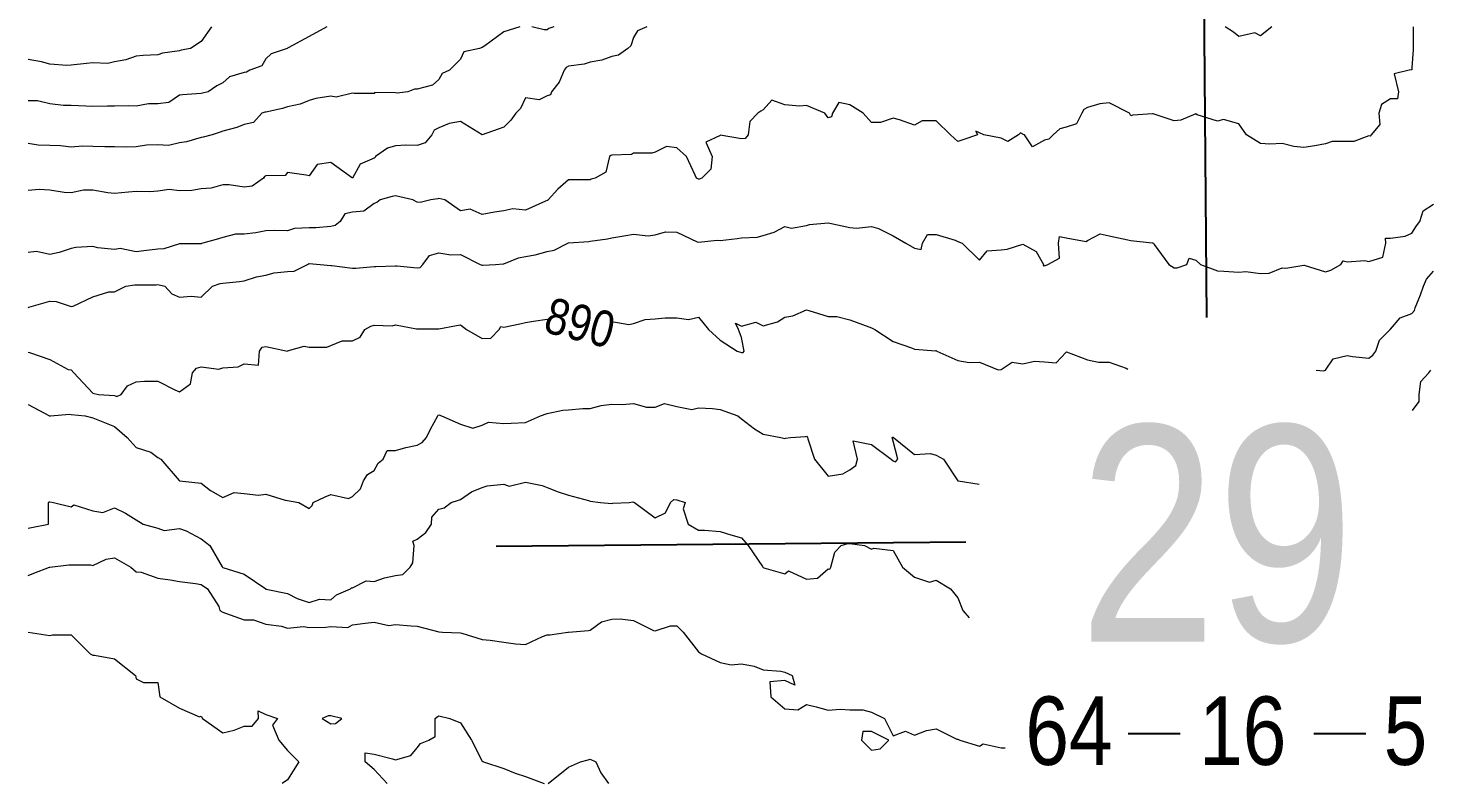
# Model space of a CAD drawing. Extents: x 537850 to 541798, y 6045627 to 6050132.
# Drawn here: x 539729.3 to 539924, y 6046758.5 to 6046862.9 of the extents above; entities that cross this region are included whole.
import ezdxf
from ezdxf.enums import TextEntityAlignment as Align

# ---------------------------------------------------------------- set-up
doc = ezdxf.new("R2010")
doc.units = 0
doc.header["$LTSCALE"] = 5
doc.linetypes.add('DASHED2', pattern=[9.525, 6.35, -3.175])
doc.linetypes.add('foc-QUARTERLINE', pattern=[33, 25, -3, 2, -3])
for name, color, linetype in [('10', 1, 'Continuous'), ('9', 3, 'Continuous'), ('L-SECLBL', 7, 'Continuous'), ('L-SECQ', 8, 'foc-QUARTERLINE')]:
    doc.layers.add(name, color=color, linetype=linetype)
doc.layers.add('Contour_Line_Intermediate', color=7, linetype='DASHED2', true_color=0xd9d9d9)
doc.layers.add('Contour_Line_Major', color=7, linetype='Continuous', true_color=0x6b6b6b)
doc.styles.add('80L', font='ARIALN.TTF', dxfattribs={"height": 10})
doc.styles.add('SIMPLEX', font='ARIALN.TTF')
doc.styles.get("Standard").update_dxf_attribs({"font": 'ARIALN.TTF'})

# ---------------------------------------------------------------- blocks, each defined once
blk = doc.blocks.new('L-SECLBL')
at = {"layer": '9', "color": 7}
for p, q in [((-5.08, -27.83), (-12.29, -27.83)), ((20.7, -27.83), (13.5, -27.83))]:
    blk.add_line(p, q, dxfattribs=at)
at = {"layer": '10', "color": 2, "style": 'SIMPLEX'}
blk.add_attdef('SEC', text='', height=30, dxfattribs=at).set_placement((0, 0), align=Align.MIDDLE)
at = {"layer": '10', "color": 5, "style": '80L'}
blk.add_attdef('TWP', text='', height=9.5, dxfattribs=at).set_placement((-14.43, -27.37), align=Align.MIDDLE_RIGHT)
blk.add_attdef('RGE', text='', height=9.5, dxfattribs=at).set_placement((3.62, -27.37), align=Align.MIDDLE_CENTER)
blk.add_attdef('MER', text='', height=9.5, dxfattribs=at).set_placement((23.17, -27.37), align=Align.MIDDLE_LEFT)

msp = doc.modelspace()

# ---------------------------------------------------------------- linework, layer by layer
at = {"layer": 'Contour_Line_Intermediate', "linetype": 'Continuous', "lineweight": 13, "flags": 128}
for points, elevation in [([(539921.515, 6046863.029), (539921.515, 6046860.215), (539921.474, 6046860.029), (539921.503, 6046859.855), (539921.329, 6046857.404), (539921.298, 6046857.06), (539920.954, 6046857.029), (539918.834, 6046856.524), (539919.473, 6046854.029), (539919.33, 6046853.028), (539918.329, 6046853.028), (539917.085, 6046852.273), (539916.707, 6046851.029), (539916.862, 6046849.496), (539915.654, 6046848.029), (539915.524, 6046847.835), (539915.329, 6046847.885), (539913.239, 6046847.12), (539912.329, 6046847.12), (539910.239, 6046847.12), (539909.33, 6046846.787), (539907.859, 6046846.5), (539906.33, 6046846.294), (539904.945, 6046846.414), (539903.33, 6046846.859), (539901.618, 6046846.742), (539900.33, 6046846.82), (539898.378, 6046848.029), (539897.33, 6046849.559), (539895.187, 6046850.172), (539894.33, 6046849.957), (539891.524, 6046850.836), (539891.33, 6046850.953), (539889.284, 6046850.076), (539888.331, 6046849.97), (539885.419, 6046850.941), (539885.331, 6046850.963), (539882.581, 6046850.779), (539882.331, 6046850.674), (539882.118, 6046851.029), (539879.331, 6046852.496), (539878.004, 6046852.356), (539876.331, 6046851.833), (539875.791, 6046851.569), (539875.517, 6046851.029), (539874.783, 6046849.578), (539873.331, 6046849.11), (539872.486, 6046848.875), (539871.563, 6046848.029), (539870.93, 6046847.43), (539870.331, 6046847.302), (539868.669, 6046846.367), (539867.572, 6046848.029), (539867.401, 6046848.099), (539867.332, 6046848.12), (539867.036, 6046848.324), (539866.741, 6046848.029), (539865.251, 6046847.11), (539864.332, 6046847.601), (539861.923, 6046848.029), (539861.332, 6046848.324), (539860.801, 6046848.56), (539861.052, 6046848.029), (539859.03, 6046847.331), (539858.332, 6046847.104), (539857.287, 6046848.029), (539855.332, 6046849.984), (539853.377, 6046849.984), (539852.332, 6046849.387), (539850.241, 6046850.12), (539849.332, 6046850.341), (539847.599, 6046849.763), (539846.333, 6046849.763), (539845.198, 6046851.029), (539843.333, 6046852.22), (539841.817, 6046852.544), (539840.951, 6046851.029), (539840.814, 6046850.548), (539840.333, 6046850.411), (539839.852, 6046851.029), (539837.333, 6046852.109), (539836.359, 6046852.003), (539834.333, 6046852.215), (539832.52, 6046852.842), (539831.333, 6046851.507), (539831.014, 6046851.348), (539830.568, 6046851.029), (539829.451, 6046849.911), (539829.242, 6046848.029), (539828.839, 6046847.523), (539828.333, 6046847.49), (539825.356, 6046848.007), (539825.334, 6046847.961), (539823.354, 6046847.009), (539824.226, 6046845.029), (539824.068, 6046843.295), (539822.802, 6046842.03), (539822.458, 6046841.906), (539822.334, 6046841.894), (539822.09, 6046842.03), (539821.902, 6046842.461), (539820.671, 6046845.029), (539819.334, 6046846.231), (539817.931, 6046846.432), (539816.334, 6046845.627), (539815.857, 6046845.507), (539813.334, 6046845.507), (539813.057, 6046845.306), (539810.334, 6046845.222), (539810.171, 6046845.193), (539809.978, 6046845.029), (539809.497, 6046842.867), (539808.032, 6046842.03), (539807.461, 6046841.903), (539807.334, 6046841.8), (539804.564, 6046841.8), (539804.335, 6046841.779), (539802.852, 6046840.512), (539801.504, 6046839.03), (539801.423, 6046838.942), (539801.335, 6046838.946), (539801.131, 6046838.826), (539798.335, 6046837.603), (539796.597, 6046837.768), (539795.335, 6046837.507), (539794.069, 6046837.296), (539792.335, 6046837.007), (539790.66, 6046837.705), (539789.335, 6046837.484), (539787.138, 6046839.03), (539786.335, 6046839.217), (539786.206, 6046839.159), (539785.206, 6046839.03), (539783.736, 6046838.629), (539783.336, 6046838.679), (539782.712, 6046839.03), (539780.336, 6046839.577), (539779.872, 6046839.494), (539778.173, 6046839.03), (539777.732, 6046838.633), (539777.336, 6046838.512), (539775.918, 6046837.448), (539774.336, 6046837.327), (539773.284, 6046837.082), (539772.655, 6046836.03), (539771.923, 6046835.443), (539771.336, 6046835.334), (539769.252, 6046835.114), (539768.336, 6046835.156), (539766.303, 6046835.063), (539765.336, 6046834.722), (539763.593, 6046834.773), (539762.337, 6046834.734), (539760.939, 6046834.428), (539759.337, 6046834.245), (539758.122, 6046834.245), (539756.337, 6046833.799), (539755.736, 6046833.631), (539753.575, 6046833.03), (539753.414, 6046832.953), (539753.337, 6046832.924), (539750.443, 6046832.924), (539750.337, 6046832.911), (539748.166, 6046832.201), (539747.337, 6046832.155), (539745.41, 6046831.958), (539744.337, 6046831.785), (539742.101, 6046832.266), (539741.338, 6046832.145), (539739.011, 6046832.357), (539738.338, 6046832.558), (539735.956, 6046832.412), (539735.338, 6046832.283), (539733.668, 6046831.7), (539732.338, 6046831.455), (539730.5, 6046831.868), (539729.338, 6046831.724)], 891.957), ([(539815.185, 6046863.029), (539813.904, 6046862.459), (539813.334, 6046861.548), (539812.978, 6046860.384), (539812.522, 6046860.029), (539811.25, 6046859.113), (539810.334, 6046858.891), (539808.938, 6046858.425), (539807.334, 6046858.105), (539806.507, 6046857.857), (539804.335, 6046857.573), (539803.986, 6046857.377), (539803.707, 6046857.029), (539803.012, 6046855.351), (539801.968, 6046854.029), (539801.793, 6046853.571), (539801.335, 6046853.442), (539800.226, 6046852.92), (539798.335, 6046853.156), (539797.646, 6046851.718), (539796.995, 6046851.029), (539796.307, 6046850.057), (539795.335, 6046849.112), (539794.541, 6046848.823), (539792.358, 6046848.029), (539792.339, 6046848.025), (539792.335, 6046848.024), (539792.329, 6046848.029), (539789.335, 6046849.872), (539787.773, 6046849.592), (539786.335, 6046849.027), (539785.67, 6046848.694), (539785.338, 6046848.029), (539784.418, 6046846.947), (539783.336, 6046846.546), (539781.766, 6046846.599), (539780.336, 6046846.492), (539779.195, 6046846.17), (539777.547, 6046845.029), (539777.492, 6046844.874), (539777.336, 6046844.783), (539775.393, 6046843.973), (539774.336, 6046842.036), (539774.327, 6046842.038), (539771.336, 6046844.187), (539769.432, 6046843.934), (539768.336, 6046842.368), (539767.941, 6046842.425), (539765.336, 6046842.796), (539764.985, 6046842.381), (539762.337, 6046842.336), (539762.128, 6046842.238), (539762.008, 6046842.03), (539760.449, 6046840.918), (539759.337, 6046840.768), (539757.246, 6046841.12), (539756.337, 6046841.12), (539754.728, 6046840.638), (539753.337, 6046840.556), (539752.064, 6046840.303), (539750.337, 6046840.254), (539748.901, 6046840.465), (539747.337, 6046840.219), (539746.233, 6046840.134), (539744.337, 6046840.199), (539743.278, 6046840.089), (539741.338, 6046839.888), (539740.396, 6046839.971), (539738.338, 6046840.36), (539737.008, 6046840.36), (539735.338, 6046839.983), (539734.348, 6046840.02), (539732.338, 6046840.349), (539730.889, 6046840.478), (539729.338, 6046840.336)], 892.957), ([(539797.564, 6046863.029), (539795.335, 6046862.324), (539792.694, 6046860.388), (539792.335, 6046860.172), (539791.976, 6046860.029), (539789.795, 6046859.569), (539789.335, 6046858.52), (539788.58, 6046857.784), (539787.805, 6046857.029), (539786.806, 6046856.558), (539786.335, 6046855.72), (539785.452, 6046854.912), (539783.336, 6046854.367), (539782.965, 6046854.399), (539782.02, 6046854.029), (539780.53, 6046853.835), (539780.336, 6046853.861), (539777.459, 6046853.906), (539777.336, 6046853.787), (539774.578, 6046853.787), (539774.336, 6046853.827), (539772.093, 6046853.272), (539771.336, 6046853.399), (539769.272, 6046853.093), (539768.336, 6046852.82), (539767.072, 6046852.294), (539765.336, 6046851.922), (539764.653, 6046851.713), (539762.337, 6046851.206), (539762.18, 6046851.185), (539761.747, 6046851.029), (539760.612, 6046849.753), (539759.337, 6046849.48), (539758.321, 6046849.045), (539756.337, 6046848.549), (539755.971, 6046848.395), (539754.879, 6046848.029), (539753.635, 6046847.731), (539753.337, 6046847.664), (539751.296, 6046847.071), (539750.337, 6046846.929), (539748.816, 6046846.551), (539747.337, 6046846.641), (539745.769, 6046846.597), (539744.337, 6046846.374), (539743.034, 6046846.333), (539741.338, 6046846.383), (539740.003, 6046846.364), (539738.338, 6046846.435), (539736.892, 6046846.475), (539735.338, 6046846.33), (539733.852, 6046846.516), (539732.338, 6046846.568), (539730.746, 6046846.621), (539729.338, 6046846.86)], 893.957), ([(539754.768, 6046863.029), (539753.337, 6046860.997), (539751.884, 6046860.029), (539750.581, 6046859.784), (539750.337, 6046859.697), (539748.003, 6046859.363), (539747.337, 6046859.141), (539745.31, 6046859.056), (539744.337, 6046858.972), (539742.896, 6046858.47), (539741.338, 6046858.171), (539740.428, 6046857.939), (539738.338, 6046858.022), (539737.425, 6046857.942), (539735.338, 6046857.689), (539734.716, 6046857.651), (539732.338, 6046857.839), (539731.209, 6046858.158), (539729.338, 6046858.483)], 895.957), ([(539802.266, 6046863.029), (539801.58, 6046862.783), (539801.335, 6046862.631), (539800.918, 6046862.611), (539799.249, 6046863.029)], 893.957), ([(539901.87, 6046863.029), (539900.33, 6046861.797), (539899.516, 6046862.215), (539897.33, 6046861.684), (539896.583, 6046862.281), (539895.409, 6046863.029)], 892.957), ([(539729.338, 6046824.101), (539729.437, 6046824.13), (539732.338, 6046824.979), (539733.228, 6046824.92), (539735.338, 6046824.217), (539735.586, 6046824.279), (539738.338, 6046825.573), (539740.545, 6046826.238), (539741.338, 6046826.246), (539742.905, 6046827.03), (539744.142, 6046827.226), (539744.337, 6046827.235), (539747.133, 6046827.235), (539747.337, 6046827.251), (539748.302, 6046827.03), (539749.264, 6046825.957), (539750.337, 6046825.518), (539751.96, 6046825.654), (539753.337, 6046825.516), (539754.911, 6046827.03), (539755.972, 6046827.395), (539756.337, 6046827.473), (539758.668, 6046827.699), (539759.337, 6046827.788), (539761.019, 6046828.348), (539762.337, 6046828.581), (539763.471, 6046828.896), (539765.336, 6046829.056), (539766.243, 6046829.124), (539768.12, 6046830.03), (539768.241, 6046830.125), (539768.336, 6046830.183), (539769.85, 6046830.03), (539771.336, 6046829.924), (539771.467, 6046829.899), (539774.336, 6046829.54), (539774.808, 6046829.558), (539777.336, 6046829.76), (539777.607, 6046829.759), (539780.336, 6046829.863), (539780.526, 6046829.84), (539783.336, 6046829.595), (539783.72, 6046829.646), (539784.105, 6046830.03), (539785.049, 6046831.317), (539786.335, 6046831.684), (539787.992, 6046831.373), (539789.335, 6046831.451), (539792.068, 6046830.03), (539792.335, 6046829.955), (539792.424, 6046829.941), (539794.201, 6046830.03), (539795.227, 6046830.139), (539795.335, 6046830.139), (539797.38, 6046830.985), (539798.335, 6046831.177), (539799.704, 6046831.4), (539801.335, 6046831.855), (539802.34, 6046832.025), (539804.225, 6046833.03), (539804.312, 6046833.052), (539804.335, 6046833.051), (539807.127, 6046833.238), (539807.334, 6046833.276), (539809.733, 6046833.631), (539810.334, 6046833.747), (539812.287, 6046834.077), (539813.334, 6046834.253), (539815.342, 6046834.022), (539816.334, 6046834.171), (539817.764, 6046834.6), (539819.334, 6046834.542), (539822.174, 6046833.19), (539822.334, 6046833.149), (539824.94, 6046833.423), (539825.334, 6046833.374), (539827.729, 6046833.634), (539828.333, 6046833.761), (539830.503, 6046833.86), (539831.333, 6046834.09), (539832.851, 6046834.512), (539834.333, 6046835.302), (539835.263, 6046835.1), (539837.333, 6046835.458), (539837.742, 6046835.621), (539840.333, 6046835.821), (539840.58, 6046835.783), (539843.333, 6046835.193), (539844.286, 6046835.077), (539846.333, 6046835.319), (539847.31, 6046835.052), (539849.332, 6046834.041), (539851.126, 6046833.03), (539852.332, 6046832.294), (539853.255, 6046832.107), (539853.42, 6046833.03), (539854.137, 6046834.225), (539855.332, 6046834.225), (539857.957, 6046833.405), (539858.332, 6046833.227), (539858.908, 6046833.03), (539861.332, 6046830.644), (539862.399, 6046831.963), (539864.332, 6046832.089), (539865.164, 6046832.198), (539867.332, 6046832.851), (539869.17, 6046831.869), (539870.188, 6046830.03), (539870.163, 6046829.861), (539870.331, 6046829.926), (539870.465, 6046829.896), (539870.801, 6046830.03), (539872.432, 6046830.929), (539872.304, 6046833.03), (539872.45, 6046833.911), (539873.331, 6046833.755), (539876.119, 6046833.242), (539876.331, 6046833.358), (539878.049, 6046834.312), (539879.331, 6046834.027), (539881.906, 6046833.455), (539882.331, 6046833.38), (539885.304, 6046833.057), (539885.331, 6046833.053), (539885.468, 6046833.03), (539885.548, 6046832.813), (539887.577, 6046830.03), (539888.331, 6046829.591), (539888.77, 6046829.591), (539890.088, 6046830.03), (539890.423, 6046830.938), (539891.33, 6046830.641), (539891.976, 6046830.03), (539894.33, 6046829.181), (539895.236, 6046829.124), (539897.33, 6046828.993), (539898.288, 6046829.072), (539900.33, 6046828.799), (539901.503, 6046828.858), (539903.33, 6046829.588), (539903.84, 6046829.52), (539906.33, 6046829.973), (539906.391, 6046829.969), (539909.33, 6046829.036), (539910.075, 6046829.284), (539911.46, 6046830.03), (539911.781, 6046830.579), (539912.329, 6046830.433), (539914.765, 6046830.595), (539915.329, 6046830.482), (539917.306, 6046831.053), (539917.678, 6046833.03), (539917.646, 6046833.713), (539918.329, 6046833.707), (539920.362, 6046833.997), (539921.329, 6046834.395), (539921.956, 6046835.403), (539922.425, 6046836.03), (539922.882, 6046837.477), (539924.329, 6046838.442)], 890.957), ([(539921.405, 6046809.782), (539922.305, 6046811.055), (539922.305, 6046812.031), (539922.534, 6046813.826), (539923.647, 6046815.031), (539923.96, 6046815.4)], 888.957), ([(539729.338, 6046810.612), (539732.311, 6046809.031), (539732.338, 6046809.017), (539732.363, 6046809.007), (539732.452, 6046809.031), (539735.097, 6046809.272), (539735.338, 6046809.224), (539737.264, 6046809.031), (539738.338, 6046808.77), (539738.799, 6046808.569), (539741.338, 6046807.559), (539743.109, 6046806.031), (539744.337, 6046804.666), (539746.385, 6046803.984), (539747.337, 6046803.269), (539747.779, 6046803.031), (539750.299, 6046800.07), (539750.331, 6046800.032), (539750.337, 6046800.029), (539750.34, 6046800.028), (539753.337, 6046799.685), (539754.67, 6046798.699), (539756.337, 6046797.735), (539757.939, 6046798.43), (539759.337, 6046798.269), (539761.328, 6046798.041), (539762.337, 6046798.191), (539765, 6046797.368), (539765.336, 6046797.28), (539766.896, 6046797.032), (539768.336, 6046796.168), (539768.768, 6046796.6), (539768.876, 6046797.032), (539770.574, 6046797.793), (539771.336, 6046798.135), (539773.789, 6046797.579), (539774.336, 6046797.849), (539775.442, 6046798.926), (539775.888, 6046800.032), (539776.44, 6046800.928), (539777.336, 6046801.479), (539777.886, 6046802.481), (539778.623, 6046803.031), (539779.152, 6046804.216), (539780.336, 6046804.252), (539781.734, 6046804.633), (539783.336, 6046804.981), (539784.006, 6046805.36), (539784.607, 6046806.031), (539785.163, 6046807.204), (539786.179, 6046809.031), (539786.227, 6046809.14), (539786.335, 6046809.18), (539786.702, 6046809.031), (539789.335, 6046807.895), (539791.049, 6046807.317), (539792.335, 6046807.755), (539793.212, 6046808.154), (539795.335, 6046808), (539796.339, 6046808.027), (539798.335, 6046808.108), (539800.433, 6046809.031), (539801.335, 6046809.369), (539803.524, 6046809.842), (539804.335, 6046809.861), (539806.298, 6046810.068), (539807.334, 6046810.068), (539808.861, 6046810.504), (539810.334, 6046810.688), (539811.75, 6046810.615), (539813.334, 6046810.748), (539815.13, 6046810.235), (539816.334, 6046810.235), (539817.617, 6046810.748), (539819.334, 6046810.366), (539821.43, 6046809.935), (539822.334, 6046810.171), (539824.31, 6046810.055), (539825.334, 6046809.941), (539827.788, 6046809.031), (539828.333, 6046808.627), (539830.132, 6046807.233), (539831.333, 6046806.516), (539833.766, 6046806.031), (539834.333, 6046805.918), (539834.432, 6046805.932), (539835.115, 6046806.031), (539837.183, 6046806.181), (539837.333, 6046806.217), (539837.457, 6046806.031), (539837.494, 6046805.87), (539838.44, 6046803.031), (539840.333, 6046800.666), (539842.361, 6046801.003), (539843.333, 6046801.543), (539844.189, 6046802.175), (539844.393, 6046803.031), (539843.789, 6046805.575), (539846.333, 6046805.074), (539849.056, 6046803.031), (539849.332, 6046802.782), (539849.696, 6046802.667), (539849.981, 6046803.031), (539849.332, 6046805.527), (539849.206, 6046806.031), (539849.293, 6046806.071), (539849.332, 6046806.083), (539849.378, 6046806.031), (539852.332, 6046803.677), (539854.53, 6046803.834), (539855.332, 6046803.605), (539856.335, 6046803.031), (539858.332, 6046800.036), (539858.366, 6046800.032), (539861.3, 6046799.584)], 888.957), ([(539729.338, 6046793.477), (539729.814, 6046793.556), (539732.174, 6046794.032), (539732.196, 6046794.174), (539732.196, 6046797.032), (539732.27, 6046797.1), (539732.338, 6046797.121), (539732.878, 6046797.032), (539735.338, 6046796.417), (539735.689, 6046796.68), (539738.338, 6046795.886), (539739.717, 6046795.652), (539741.338, 6046796.275), (539742.851, 6046795.518), (539744.337, 6046794.626), (539745.328, 6046794.032), (539747.337, 6046793.458), (539748.224, 6046793.145), (539750.337, 6046793.398), (539751.283, 6046793.086), (539753.337, 6046791.989), (539754.556, 6046791.032), (539756.267, 6046788.102), (539756.308, 6046788.032), (539756.337, 6046788.014), (539756.364, 6046788.005), (539759.337, 6046787.076), (539762.31, 6046785.032), (539762.337, 6046785.013), (539762.372, 6046784.997), (539765.336, 6046784.379), (539766.686, 6046783.683), (539768.336, 6046783.144), (539769.759, 6046783.609), (539771.336, 6046783.535), (539772.142, 6046784.227), (539774.074, 6046785.032), (539774.201, 6046785.167), (539774.336, 6046785.202), (539776.223, 6046786.145), (539777.336, 6046786.069), (539778.801, 6046786.567), (539780.336, 6046786.897), (539781.318, 6046787.05), (539782.354, 6046788.032), (539782.727, 6046788.641), (539782.904, 6046791.032), (539782.723, 6046791.645), (539783.336, 6046791.927), (539784.527, 6046792.841), (539785.296, 6046794.032), (539785.365, 6046795.002), (539786.335, 6046796.112), (539787.064, 6046796.303), (539788.013, 6046797.032), (539789.032, 6046797.335), (539789.335, 6046797.433), (539790.852, 6046798.514), (539792.335, 6046799.084), (539793.02, 6046799.347), (539795.335, 6046799.582), (539796.082, 6046799.284), (539798.335, 6046799.853), (539800.662, 6046799.359), (539801.335, 6046799.12), (539802.859, 6046798.507), (539804.335, 6046798.025), (539807.072, 6046797.294), (539807.334, 6046797.224), (539808.77, 6046797.032), (539810.334, 6046796.901), (539810.449, 6046796.917), (539812.72, 6046797.032), (539813.256, 6046797.11), (539813.334, 6046797.081), (539813.468, 6046797.032), (539816.334, 6046794.883), (539817.767, 6046795.599), (539818.483, 6046797.032), (539818.919, 6046797.447), (539819.334, 6046797.402), (539820.511, 6046797.032), (539820.209, 6046796.156), (539820.93, 6046794.032), (539822.334, 6046793.203), (539823.163, 6046793.203), (539825.334, 6046793.005), (539826.811, 6046792.554), (539828.333, 6046792.114), (539829.227, 6046791.032), (539831.237, 6046788.128), (539831.269, 6046788.032), (539831.333, 6046788.005), (539831.41, 6046787.955), (539834.333, 6046787.119), (539834.821, 6046787.544), (539837.333, 6046786.404), (539838.836, 6046786.529), (539840.333, 6046787.812), (539840.59, 6046787.775), (539840.718, 6046788.032), (539841.241, 6046790.124), (539842.15, 6046791.032), (539843.055, 6046791.31), (539843.333, 6046791.324), (539845.356, 6046791.032), (539846.333, 6046790.556), (539846.69, 6046790.675), (539849.332, 6046790.381), (539850.648, 6046788.032), (539852.332, 6046786.678), (539854.416, 6046785.948), (539855.332, 6046786.223), (539857.317, 6046785.032), (539858.332, 6046783.81), (539859.019, 6046782.032), (539859.878, 6046781.026)], 887.957), ([(539729.338, 6046786.871), (539730.147, 6046787.224), (539732.312, 6046788.032), (539732.328, 6046788.042), (539732.338, 6046788.045), (539735.01, 6046788.36), (539735.338, 6046788.378), (539737.992, 6046788.378), (539738.338, 6046788.291), (539740.197, 6046789.173), (539741.338, 6046789.334), (539743.581, 6046788.032), (539744.337, 6046787.413), (539745.019, 6046787.351), (539747.337, 6046786.528), (539749.071, 6046786.299), (539750.337, 6046786.064), (539752.576, 6046785.793), (539753.337, 6046785.629), (539754.236, 6046785.032), (539755.784, 6046782.586), (539755.933, 6046782.032), (539756.337, 6046781.795), (539756.721, 6046781.649), (539759.337, 6046780.733), (539760.636, 6046780.733), (539762.337, 6046780.129), (539764.494, 6046779.875), (539765.336, 6046779.594), (539767.558, 6046779.811), (539768.336, 6046779.658), (539770.629, 6046779.74), (539771.336, 6046779.807), (539773.681, 6046779.688), (539774.336, 6046780.063), (539776.087, 6046780.281), (539777.336, 6046780.395), (539779.405, 6046779.963), (539780.336, 6046780.089), (539782.465, 6046779.904), (539783.336, 6046779.864), (539786.317, 6046779.051), (539786.335, 6046779.052), (539786.835, 6046779.033), (539789.335, 6046778.928), (539789.498, 6046778.87), (539792.335, 6046777.997), (539793.457, 6046777.911), (539795.335, 6046777.642), (539796.947, 6046777.421), (539798.335, 6046777.322), (539800.729, 6046778.427), (539801.335, 6046778.647), (539801.704, 6046778.663), (539804.228, 6046779.033), (539804.327, 6046779.041), (539804.335, 6046779.046), (539807.092, 6046779.275), (539807.334, 6046779.32), (539808.905, 6046780.462), (539810.334, 6046780.843), (539811.475, 6046780.892), (539813.334, 6046780.648), (539816.102, 6046779.264), (539816.334, 6046779.206), (539818.454, 6046779.913), (539819.334, 6046779.913), (539820.234, 6046779.033), (539822.334, 6046776.294), (539822.782, 6046776.033), (539825.334, 6046774.8), (539826.881, 6046774.485), (539828.333, 6046774.648), (539830.048, 6046774.318), (539831.333, 6046773.781), (539833.753, 6046773.613), (539834.333, 6046773.479), (539835.338, 6046773.033), (539835.689, 6046771.677), (539834.333, 6046772.328), (539832.23, 6046772.137), (539832.391, 6046770.033), (539834.333, 6046768.371), (539836.109, 6046768.257), (539837.333, 6046768.981), (539838.688, 6046768.678), (539840.333, 6046768.181), (539842.015, 6046768.351), (539843.333, 6046768.24), (539845.127, 6046768.238), (539846.333, 6046767.936), (539848.129, 6046767.033), (539849.332, 6046764.626), (539851.071, 6046765.294), (539852.332, 6046764.732), (539853.976, 6046765.389), (539855.332, 6046765.616), (539858.167, 6046764.198), (539858.332, 6046764.157), (539858.58, 6046764.033), (539861.332, 6046763.191), (539861.853, 6046763.512), (539864.332, 6046762.961), (539864.895, 6046762.982)], 886.957), ([(539729.338, 6046779.033), (539732.338, 6046778.568), (539732.71, 6046778.661), (539735.338, 6046778.661), (539737.966, 6046776.033), (539738.338, 6046775.818), (539738.538, 6046775.833), (539741.338, 6046775.312), (539744.227, 6046773.033), (539744.337, 6046772.534), (539745.334, 6046772.036), (539747.337, 6046772.036), (539747.6, 6046770.033), (539750.337, 6046768.493), (539753.102, 6046767.268), (539753.337, 6046767.353), (539753.546, 6046767.033), (539756.337, 6046765.052), (539757.922, 6046765.448), (539759.337, 6046765.963), (539760.407, 6046765.963), (539761.299, 6046767.033), (539761.271, 6046768.098), (539762.337, 6046767.607), (539763.935, 6046767.033), (539763.24, 6046766.13), (539764.121, 6046764.033), (539765.336, 6046762.587), (539766.89, 6046761.033), (539765.336, 6046758.533), (539764.594, 6046758.034)], 885.957), ([(539779.134, 6046758.034), (539777.336, 6046759.988), (539776.095, 6046761.033), (539776.095, 6046762.274), (539777.336, 6046762.119), (539779.899, 6046761.47), (539780.336, 6046761.294), (539782.443, 6046761.926), (539783.336, 6046762.968), (539783.792, 6046763.577), (539784.933, 6046764.033), (539785.825, 6046764.543), (539785.825, 6046767.033), (539786.082, 6046767.287), (539786.335, 6046767.43), (539787.856, 6046767.033), (539789.335, 6046766.427), (539790.874, 6046764.033), (539792.335, 6046761.111), (539792.515, 6046761.033), (539795.335, 6046760.125), (539796.897, 6046759.472), (539798.335, 6046759.007), (539800.932, 6046758.034)], 885.957), ([(539801.498, 6046758.034), (539804.335, 6046760.314), (539805.994, 6046761.033), (539807.036, 6046761.331), (539807.334, 6046761.391), (539808.101, 6046761.033), (539808.806, 6046759.505), (539809.844, 6046758.034)], 885.957)]:
    msp.add_lwpolyline(points, dxfattribs=dict(at, elevation=elevation))
for points, elevation in [([(539772.006, 6046766.363), (539772.886, 6046767.033), (539771.336, 6046767.418), (539770.951, 6046767.418), (539770.155, 6046767.033), (539771.336, 6046766.325), (539772.006, 6046766.363)], 885.957), ([(539847.536, 6046762.83), (539848.74, 6046764.033), (539846.333, 6046765.237), (539845.131, 6046765.235), (539844.959, 6046764.033), (539846.333, 6046762.658), (539847.536, 6046762.83)], 886.957)]:
    msp.add_lwpolyline(points, close=True, dxfattribs=dict(at, elevation=elevation))
at = {"layer": 'Contour_Line_Major', "linetype": 'Continuous', "lineweight": 15, "flags": 128}
for points, elevation in [([(539770.781, 6046863.029), (539768.336, 6046861.695), (539765.402, 6046860.095), (539765.336, 6046860.054), (539765.285, 6046860.029), (539763.082, 6046859.283), (539762.337, 6046858.57), (539761.747, 6046857.618), (539760.11, 6046857.029), (539759.626, 6046856.74), (539759.337, 6046856.682), (539757.293, 6046856.072), (539756.337, 6046855.258), (539755.507, 6046854.859), (539754.347, 6046854.029), (539753.558, 6046853.808), (539753.337, 6046853.763), (539750.76, 6046853.606), (539750.337, 6046853.552), (539748.854, 6046852.512), (539747.337, 6046852.363), (539746.03, 6046852.336), (539744.337, 6046852.006), (539743.311, 6046852.056), (539741.338, 6046852.004), (539740.349, 6046852.017), (539738.338, 6046851.991), (539737.349, 6046852.018), (539735.338, 6046852.124), (539734.243, 6046852.124), (539732.338, 6046852.345), (539730.625, 6046852.743), (539729.338, 6046852.78)], 894.957), ([(539908.056, 6046815.389), (539909.06, 6046815.3), (539909.33, 6046815.382), (539910.411, 6046816.949), (539912.329, 6046817.421), (539913.088, 6046817.272), (539915.329, 6046817.027), (539915.906, 6046817.454), (539916.333, 6046818.031), (539916.825, 6046819.534), (539918.282, 6046821.031), (539918.306, 6046821.054), (539918.329, 6046821.087), (539919.693, 6046822.667), (539921.329, 6046823.267), (539921.687, 6046823.672), (539921.787, 6046824.03), (539922.517, 6046825.842), (539922.937, 6046827.03), (539923.351, 6046828.008), (539924.329, 6046829.103)], 889.957), ([(539729.338, 6046817.897), (539729.541, 6046817.827), (539732.338, 6046816.845), (539734.893, 6046815.476), (539735.338, 6046815.416), (539735.678, 6046815.031), (539738.338, 6046812.204), (539739.105, 6046812.031), (539741.338, 6046811.859), (539741.636, 6046811.732), (539742.234, 6046812.031), (539743.154, 6046813.214), (539744.337, 6046813.752), (539745.509, 6046813.859), (539747.337, 6046813.859), (539749.704, 6046812.664), (539750.337, 6046812.373), (539751.876, 6046813.492), (539752.165, 6046815.031), (539752.725, 6046815.643), (539753.337, 6046815.859), (539755.826, 6046815.541), (539756.337, 6046815.716), (539758.505, 6046815.863), (539759.337, 6046816.25), (539761.3, 6046816.068), (539761.458, 6046818.031), (539761.809, 6046818.558), (539762.337, 6046818.69), (539765.326, 6046818.041), (539765.336, 6046818.045), (539767.658, 6046818.709), (539768.336, 6046818.586), (539770.781, 6046818.586), (539771.336, 6046818.794), (539772.929, 6046819.438), (539774.336, 6046819.469), (539775.41, 6046819.957), (539776.054, 6046821.031), (539776.87, 6046821.496), (539777.336, 6046821.626), (539779.835, 6046821.531), (539780.336, 6046821.687), (539783.228, 6046821.138), (539783.336, 6046821.118), (539786.248, 6046821.118), (539786.335, 6046821.13), (539788.772, 6046821.594), (539789.335, 6046821.66), (539790.177, 6046821.031), (539792.335, 6046819.781), (539793.522, 6046819.843), (539794.71, 6046821.031), (539794.937, 6046821.429), (539795.335, 6046821.365), (539797.568, 6046821.798), (539798.335, 6046821.982), (539799.477, 6046822.172), (539801.335, 6046822.482), (539802.897, 6046822.468), (539804.335, 6046822.351), (539806.597, 6046821.768), (539807.334, 6046821.823), (539809.138, 6046822.226), (539810.334, 6046822.158), (539812.665, 6046821.7), (539813.334, 6046821.864), (539814.932, 6046822.433), (539816.334, 6046822.531), (539817.735, 6046822.629), (539819.334, 6046822.629), (539820.943, 6046822.421), (539822.334, 6046822.729), (539823.754, 6046821.031), (539825.334, 6046819.564), (539827.706, 6046818.031), (539828.333, 6046817.833), (539828.525, 6046817.839), (539828.667, 6046818.031), (539828.333, 6046819.923), (539827.916, 6046821.031), (539827.464, 6046821.9), (539828.333, 6046821.491), (539830.321, 6046822.043), (539831.333, 6046821.543), (539833.285, 6046822.078), (539834.333, 6046822.742), (539835.445, 6046822.919), (539837.333, 6046823.778), (539837.677, 6046823.686), (539840.333, 6046822.825), (539841.538, 6046822.825), (539843.333, 6046822.386), (539845.966, 6046821.397), (539846.333, 6046821.271), (539846.8, 6046821.031), (539849.332, 6046819.342), (539851.892, 6046818.471), (539852.332, 6046818.299), (539855.292, 6046818.071), (539855.332, 6046818.112), (539855.393, 6046818.031), (539858.332, 6046816.732), (539859.902, 6046816.461), (539861.332, 6046816.486), (539863.939, 6046815.423), (539864.332, 6046815.474), (539865.883, 6046816.479), (539867.332, 6046816.282), (539868.951, 6046816.651), (539870.331, 6046816.546), (539871.971, 6046816.391), (539873.331, 6046817.878), (539873.41, 6046817.952), (539876.331, 6046816.834), (539877.847, 6046816.515), (539879.331, 6046816.515), (539881.682, 6046815.68), (539881.924, 6046815.529)], 889.957)]:
    msp.add_lwpolyline(points, dxfattribs=dict(at, elevation=elevation))
at = {"layer": 'L-SECQ'}
for p, q in [((539886.039, 6047596.06), (539892.826, 6046822.684)), ((539859.454, 6046791.529), (539794.294, 6046790.922))]:
    msp.add_line(p, q, dxfattribs=at)

# ---------------------------------------------------------------- block references
at = {"layer": 'L-SECLBL', "zscale": 4.997374999999992}
msp.add_blockref('L-SECLBL', (539894.229, 6046792.727), dxfattribs=at).add_auto_attribs({'SEC': '29', 'TWP': '64', 'RGE': '16', 'MER': '5'})

# ---------------------------------------------------------------- next in the draw order: texts
at = {"layer": 'Contour_Line_Major', "color": 251, "linetype": 'Continuous', "lineweight": -3, "true_color": 0x6b6b6b, "insert": (539805.901, 6046821.947, 889.957), "char_height": 4.99976, "width": 7.1418, "attachment_point": 5, "rotation": 345.55341, "bg_fill": 3, "box_fill_scale": 1.181818, "bg_fill_color": 256, "bg_fill_true_color": 13158600, "bg_fill_transparency": 0}
msp.add_mtext('{\\C256;890}', dxfattribs=at)

doc.saveas('drawing.dxf')
